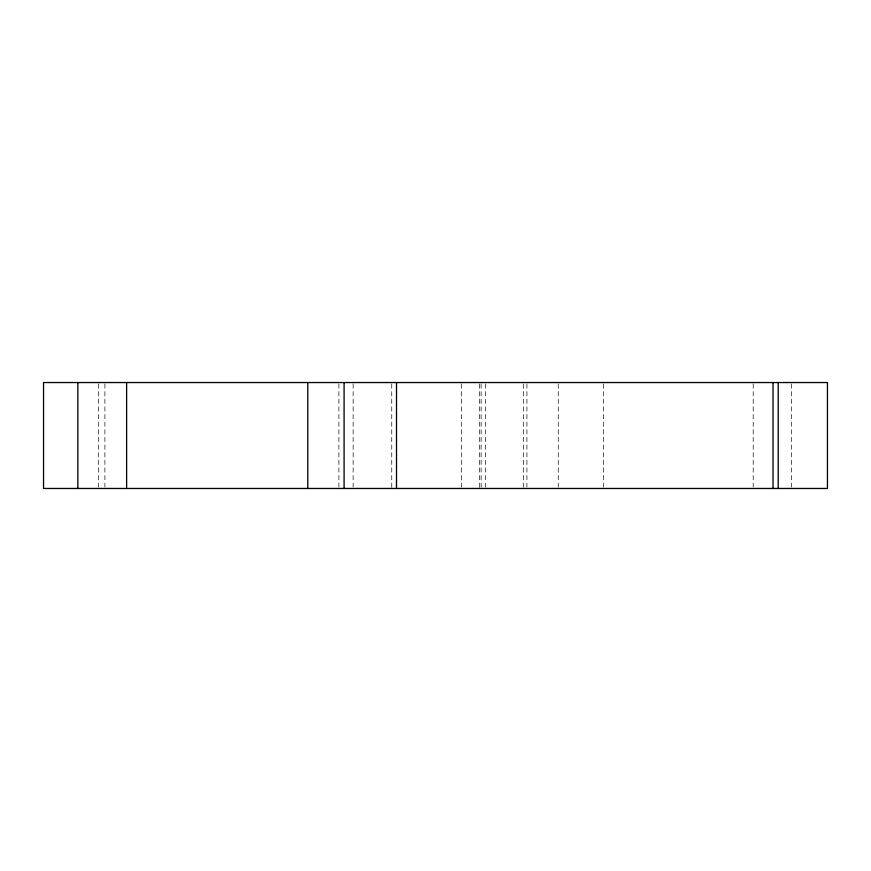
<?xml version="1.0" encoding="UTF-8"?>
<svg xmlns="http://www.w3.org/2000/svg" width="871" height="871" viewBox="0 0 871 871"><rect width="100%" height="100%" fill="white"/><g stroke="black" fill="none" stroke-linecap="round" stroke-linejoin="round"><path stroke-width="0.65" stroke-dasharray="4.36 3.27" d="M791.358 383.904L791.358 487.096M753.197 383.904L753.197 487.096M603.581 383.904L603.581 487.096M558.246 383.904L558.246 487.096M526.911 383.904L526.911 487.096M523.591 383.904L523.591 488.457M485.539 383.904L485.539 487.096M481.119 383.904L481.119 487.096M479.464 383.904L479.464 488.457M461.358 383.904L461.358 487.096M391.754 383.904L391.754 488.457M353.136 383.904L353.136 487.096M338.895 383.904L338.895 487.096M104.901 383.904L104.901 487.096M98.39 383.904L98.39 487.096"/><path stroke-width="1.31" d="M778.228 382.543L778.228 488.457M773.034 382.543L773.034 488.457M396.501 382.543L396.501 488.457M344.089 382.543L344.089 488.457M307.779 382.543L307.779 488.457M126.622 382.543L126.622 488.457M77.857 382.543L77.857 488.457M827.45 382.543L43.55 382.543L43.55 488.457L827.45 488.457L827.45 382.543"/></g></svg>
